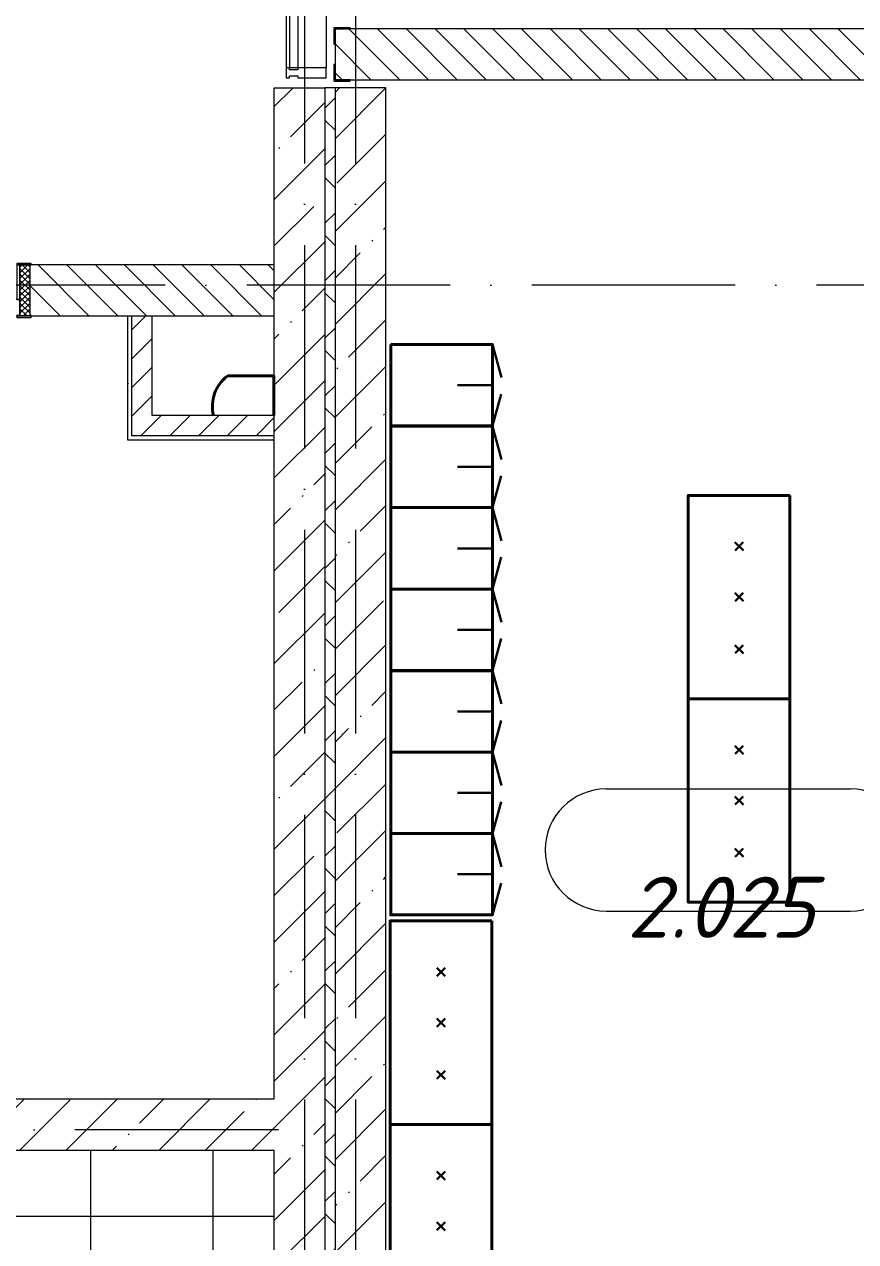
# Model space of a CAD drawing. Header units: millimetres. Extents: x -6467 to 105918, y -7090 to 92481.
# Drawn here: x 73224 to 77308, y 58381 to 64364 of the extents above; entities that cross this region are included whole.
import ezdxf

# ---------------------------------------------------------------- set-up
doc = ezdxf.new("R2010")
doc.units = ezdxf.units.MM
doc.linetypes.add('50_200_ШТРИХ_1Т_ш5_п1_п1_', pattern=[1400, 1000, -200, 0, -200])
for name, color, linetype, lineweight, true_color in [('A-AREA-IDEN-1', 7, 'Continuous', 9, 0xaaaaaa), ('A-GENM-1', 7, 'Continuous', 9, 0xaaaaaa), ('A-GENM-2', 7, 'Continuous', 20, 0xaaaaaa), ('I-WALL-1', 7, 'Continuous', 5, 0x787878), ('S-STRS-2', 7, 'Continuous', 5, 0xbfbfbf), ('мебель 2 этаж-1', 7, 'Continuous', 40, 0xaaaaaa), ('Оси-3', 7, '50_200_ШТРИХ_1Т_ш5_п1_п1_', 9, 0xaaaaaa), ('ТХ_функционал-2', 7, 'Continuous', 40, 0xaaaaaa), ('ТХ_функционал-9', 7, 'Continuous', 30, 0xaaaaaa)]:
    doc.layers.add(name, color=color, linetype=linetype, lineweight=lineweight, true_color=true_color)
for name, color, linetype, lineweight in [('A-DOOR', 7, 'Continuous', 9), ('A-DOOR-2', 7, 'Continuous', 5), ('A-DOOR-FRAM', 7, 'Continuous', 9), ('A-DOOR-FRAM-2', 7, 'Continuous', 5), ('A-GLAZ-CWMG', 7, 'Continuous', 9), ('A-GLAZ-CWMG-1', 7, 'Continuous', 20), ('A-WALL', 7, 'Continuous', 5), ('A-WALL-FNSH-1', 7, 'Continuous', 5), ('I-WALL', 7, 'Continuous', 5)]:
    doc.layers.add(name, color=color, linetype=linetype, lineweight=lineweight)
doc.styles.add('ISOCPEUR_I', font='isocpeui.ttf', dxfattribs={"height": 300})
pattern_1 = [(45, (0, 0), (-228.0985, 228.0985), []), (45, (228.1, 0), (-228.0985, 228.0985), [403.225, -80.645, 6.706, -73.939])]
pattern_2 = [(135, (0, 0), (-70.71068, -70.71068), [])]
pattern_3 = [(0, (0, 0), (406.4, 101.6), [6.706, -298.094, 6.706, -298.094, -1625.6]), (0, (0, 0), (406.4, 101.6), [-609.6, 6.706, -602.894, 6.706, -298.094, -711.2]), (0, (0, 0), (406.4, 101.6), [-1524, 6.706, -196.494, 6.706, -501.294]), (120, (152.4, 50.8), (-291.18818, 301.15272), [6.706, -298.094, 6.706, -298.094, -1625.6]), (120, (152.4, 50.8), (-291.18818, 301.15272), [-609.6, 6.706, -602.894, 6.706, -298.094, -711.2]), (120, (152.4, 50.8), (-291.18818, 301.15272), [-1524, 6.706, -196.494, 6.706, -501.294]), (240, (203.2, 254), (-115.21182, -402.75272), [6.706, -298.094, 6.706, -298.094, -1625.6]), (240, (203.2, 254), (-115.21182, -402.75272), [-609.6, 6.706, -602.894, 6.706, -298.094, -711.2]), (240, (203.2, 254), (-115.21182, -402.75272), [-1524, 6.706, -196.494, 6.706, -501.294])]
pattern_4 = [(45, (0, 0), (-70.71068, 70.71068), [])]

# ---------------------------------------------------------------- blocks, each defined once
blk = doc.blocks.new('110_Дверь_СКБ_2Ст_Внутренняя1 - СОШ_Д-01_Дв_1350x2100h_Лестничная клетка_EIS60-25547084-АИ_План этажа Радиаторы_2')
at = {"layer": 'A-DOOR-2'}
h = blk.add_hatch(dxfattribs=at)
h.set_pattern_fill('FP_118', color=256, style=0, pattern_type=2)
h.set_pattern_definition([(135, (1501.41, 189.685), (-14.14214, -14.14214), []), (225, (1501.41, 189.685), (14.14214, -14.14214), [])])
h.paths.add_polyline_path([(837.5, 125), (787.5, 125), (787.5, -125), (837.5, -125)])
at = {"layer": 'A-DOOR-FRAM-2'}
h = blk.add_hatch(dxfattribs=at)
h.set_pattern_fill('FP_119', color=256, style=0, pattern_type=2)
h.set_pattern_definition([(45, (-621.384, 189.685), (-14.1421, 14.1421), []), (135, (-621.384, 189.685), (-14.1421, -14.1421), [])])
h.paths.add_polyline_path([(-762.5, 125), (-812.5, 125), (-812.5, -125), (-762.5, -125)])
at = {"layer": 'A-DOOR'}
for p, q in [((-712.5, 1125), (-712.5, 125)), ((-662.5, 1125), (-712.5, 1125)), ((-662.5, 125), (-662.5, 1125)), ((737.5, 575), (687.5, 575)), ((687.5, 575), (687.5, 125)), ((737.5, 125), (737.5, 575)), ((-712.5, 125), (-662.5, 125)), ((687.5, 125), (737.5, 125))]:
    blk.add_line(p, q, dxfattribs=at)
at = {"layer": 'A-DOOR-2'}
for centre, radius, start, end in [((-712.5, 125), 1000, 0, 90), ((737.5, 125), 450, 90, 180)]:
    blk.add_arc(centre, radius, start, end, dxfattribs=at)
at = {"layer": 'A-DOOR-FRAM'}
for p, q in [((-747.5, 133), (-817.5, 133)), ((-817.5, 133), (-817.5, 125)), ((-817.5, 125), (-747.5, 125)), ((-762.5, 125), (-812.5, 125)), ((-812.5, 125), (-812.5, -125)), ((-712.5, 125), (-762.5, 125)), ((-762.5, 125), (-762.5, 45)), ((-762.5, -125), (-762.5, 125)), ((-747.5, 125), (-762.5, 125)), ((-762.5, 125), (-762.5, 124)), ((-762.5, 124), (-747.5, 124)), ((-747.5, 125), (-747.5, 133)), ((-747.5, 124), (-747.5, 125)), ((-712.5, 75), (-712.5, 125)), ((737.5, 125), (737.5, 75)), ((787.5, 125), (737.5, 125)), ((842.5, 133), (772.5, 133)), ((772.5, 133), (772.5, 125)), ((787.5, 125), (772.5, 125)), ((772.5, 125), (772.5, 124)), ((772.5, 125), (842.5, 125)), ((772.5, 124), (787.5, 124)), ((787.5, 45), (787.5, 125)), ((837.5, 125), (787.5, 125)), ((787.5, 125), (787.5, -125)), ((787.5, 124), (787.5, 125)), ((837.5, -125), (837.5, 125)), ((842.5, 125), (842.5, 133)), ((-702.5, 75), (-712.5, 75)), ((-702.5, 45), (-702.5, 75)), ((737.5, 75), (727.5, 75)), ((727.5, 75), (727.5, 45)), ((-762.5, 45), (-702.5, 45)), ((-747.5, 45), (-762.5, 45)), ((-762.5, 45), (-762.5, -125)), ((-747.5, -125), (-747.5, 45)), ((727.5, 45), (787.5, 45)), ((787.5, 45), (772.5, 45)), ((772.5, 45), (772.5, -125)), ((787.5, -125), (787.5, 45)), ((-747.5, -125), (-817.5, -125)), ((-817.5, -125), (-817.5, -133)), ((-817.5, -133), (-747.5, -133)), ((-812.5, -125), (-762.5, -125)), ((-762.5, -125), (-747.5, -125)), ((-747.5, -133), (-747.5, -125)), ((772.5, -125), (787.5, -125)), ((842.5, -125), (772.5, -125)), ((772.5, -125), (772.5, -133)), ((772.5, -133), (842.5, -133)), ((787.5, -125), (837.5, -125)), ((842.5, -133), (842.5, -125))]:
    blk.add_line(p, q, dxfattribs=at)
blk = doc.blocks.new('АР_Перемычка1 - АР_Перемычка-25547133-АИ_План этажа Радиаторы_2')
at = {"layer": 'A-GENM-1'}
blk.add_line((-350, -125), (-343, -125), dxfattribs=at)
blk = doc.blocks.new('Прямоугольный импост - Импост структурный с накладкой - 180мм-26311926-АИ_План этажа Радиаторы_2')
at = {"layer": 'A-GLAZ-CWMG'}
for p, q in [((74510, 64455.7), (74510, 64150.5)), ((74527, 64455.7), (74567, 64455.7)), ((74527, 64455.7), (74527, 64150.5)), ((74567, 64455.7), (74567, 64150.5)), ((74707, 64455.7), (74707, 64150.5)), ((74567, 64150.5), (74527, 64150.5))]:
    blk.add_line(p, q, dxfattribs=at)
blk = doc.blocks.new('Прямоугольный импост - Импост структурный с накладкой - 180мм-22069925-АИ_План этажа Радиаторы_2')
at = {"layer": 'A-GLAZ-CWMG-1'}
for p, q in [((-25, 40), (-25, 180)), ((-25, 180), (25, 180)), ((25, 180), (25, 40)), ((-15, 40), (-25, 40)), ((-25, -17), (-25, 0)), ((-25, 0), (-15, 0)), ((-15, 0), (-15, 40)), ((15, 40), (15, 0)), ((25, 40), (15, 40)), ((15, 0), (25, 0)), ((25, 0), (25, -17)), ((25, -17), (-25, -17))]:
    blk.add_line(p, q, dxfattribs=at)
blk = doc.blocks.new('Фахверк _газобетон торцы_709 - Фахверк _газобетон торцы_-26498274-АИ_План этажа Радиаторы_2')
at = {"layer": 'A-GENM-2'}
for p, q in [((41046, 105920.3), (40965, 105920.3)), ((40965, 105920.3), (40965, 105914.3)), ((40965, 105914.3), (41040, 105914.3)), ((41040, 105914.3), (41040, 105839.3)), ((41046, 105839.3), (41046, 105920.3)), ((41040, 105839.3), (41046, 105839.3)), ((41046, 105739.3), (41040, 105739.3)), ((41040, 105739.3), (41040, 105664.3)), ((41046, 105658.3), (41046, 105739.3)), ((41040, 105664.3), (40965, 105664.3)), ((40965, 105664.3), (40965, 105658.3)), ((40965, 105658.3), (41046, 105658.3))]:
    blk.add_line(p, q, dxfattribs=at)
blk = doc.blocks.new('мебель 2 этаж-28800768-АИ_План этажа Радиаторы_2')
at = {"layer": 'ТХ_функционал-2', "flags": 128}
for points in [[(77286.8, 64505.5), (77786.8, 64505.5), (77786.8, 64105.5), (77286.8, 64105.5)], [(77286.8, 64103.5), (77786.8, 64103.5), (77786.8, 63703.5), (77286.8, 63703.5)], [(79248.5, 63764), (79248.5, 62764), (79248.5, 61764), (78748.5, 61764), (78748.5, 62764), (79248.5, 62764), (78748.5, 62764), (78748.5, 63764)], [(77286.8, 63703.5), (77786.8, 63703.5), (77786.8, 63303.5), (77286.8, 63303.5)], [(77286.8, 63303.5), (77786.8, 63303.5), (77786.8, 62903.5), (77286.8, 62903.5)], [(77286.8, 62901.5), (77786.8, 62901.5), (77786.8, 62501.5), (77286.8, 62501.5)], [(77286.8, 62501.5), (77786.8, 62501.5), (77786.8, 62101.5), (77286.8, 62101.5)], [(77286.8, 62101.5), (77786.8, 62101.5), (77786.8, 61701.5), (77286.8, 61701.5)], [(77783.8, 61672), (77783.8, 60672), (77283.8, 60672), (77283.8, 61672)], [(77783.8, 60672), (77283.8, 60672), (77283.8, 59672), (77783.8, 59672), (77783.8, 58672), (77283.8, 58672), (77283.8, 59672), (77783.8, 59672)]]:
    blk.add_lwpolyline(points, close=True, dxfattribs=at)
blk.add_lwpolyline([(76486, 64352.1), (76712.3, 64352.1), (76712.3, 64156.3)], dxfattribs=at)
at = {"layer": 'ТХ_функционал-2'}
blk.add_arc((76600.5, 64201), 189.6, 127.15172, 193.83595, dxfattribs=at)
at = {"layer": 'ТХ_функционал-9'}
for p, q in [((77786.8, 64505.5), (77830.8, 64342.5)), ((77786.8, 64305.5), (77614.8, 64305.5)), ((77786.8, 64105.5), (77830.2, 64261.7)), ((77786.8, 64103.5), (77830.8, 63940.5)), ((77786.8, 63903.5), (77614.8, 63903.5)), ((77786.8, 63503.5), (77614.8, 63503.5)), ((78977.6, 63533.1), (79020.1, 63492.3)), ((79018.7, 63533.1), (78978.6, 63493)), ((78977.6, 63284.1), (79020.1, 63243.3)), ((79018.7, 63284.1), (78978.6, 63244)), ((77786.8, 63103.5), (77614.8, 63103.5)), ((77786.8, 62903.5), (77830.2, 63059.7)), ((78977.6, 63028.1), (79020.1, 62987.3)), ((79018.7, 63028.1), (78978.6, 62988)), ((77786.8, 62901.5), (77830.8, 62738.5)), ((77786.8, 62701.5), (77614.8, 62701.5)), ((78977.6, 62533.1), (79020.1, 62492.3)), ((79018.7, 62533.1), (78978.6, 62493)), ((77786.8, 62301.5), (77614.8, 62301.5)), ((78977.6, 62284.1), (79020.1, 62243.3)), ((79018.7, 62284.1), (78978.6, 62244)), ((78977.6, 62028.1), (79020.1, 61987.3)), ((79018.7, 62028.1), (78978.6, 61988)), ((77786.8, 61901.5), (77614.8, 61901.5)), ((77786.8, 61701.5), (77830.2, 61857.7)), ((77512.8, 61441.1), (77555.3, 61400.3)), ((77554, 61441.1), (77513.9, 61401)), ((77512.8, 61192.1), (77555.3, 61151.3)), ((77554, 61192.1), (77513.9, 61152)), ((77512.8, 60936.1), (77555.3, 60895.3)), ((77554, 60936.1), (77513.9, 60896)), ((77512.8, 60441.1), (77555.3, 60400.3)), ((77554, 60441.1), (77513.9, 60401)), ((77512.8, 60192.1), (77555.3, 60151.3)), ((77554, 60192.1), (77513.9, 60152))]:
    blk.add_line(p, q, dxfattribs=at)
at = {"layer": 'ТХ_функционал-9', "flags": 128}
for points in [[(77830.2, 63859.7), (77786.8, 63703.5), (77830.8, 63540.5)], [(77830.8, 63140.5), (77786.8, 63303.5), (77830.2, 63459.7)], [(77830.2, 62657.7), (77786.8, 62501.5), (77830.8, 62338.5)], [(77830.8, 61938.5), (77786.8, 62101.5), (77830.2, 62257.7)]]:
    blk.add_lwpolyline(points, dxfattribs=at)
blk = doc.blocks.new('AAR_СКБ_Марка_помещения_1_5 ммп - Номер-27962133-АИ_План этажа Радиаторы_2')
at = {"layer": 'A-AREA-IDEN-1'}
for p, q in [((-2.987, 3), (3.013, 3)), ((-2.987, 0), (3.013, 0))]:
    blk.add_line(p, q, dxfattribs=at)
for centre, start, end in [((-2.987, 1.5), 90, 270), ((3.013, 1.5), 270, 90)]:
    blk.add_arc(centre, 1.5, start, end, dxfattribs=at)

msp = doc.modelspace()

# ---------------------------------------------------------------- hatches: boundary and pattern name
at = {"layer": 'A-WALL'}
h = msp.add_hatch(dxfattribs=at)
h.set_pattern_fill('FP_1', color=256, style=0, pattern_type=2)
h.set_pattern_definition(pattern_1)
h.paths.add_polyline_path([(74700, 59081), (74700, 64050.5), (74450, 64050.5), (74450, 59081)])
h = msp.add_hatch(dxfattribs=at)
h.set_pattern_fill('FP_1', color=256, style=0, pattern_type=2)
h.set_pattern_definition(pattern_1)
h.paths.add_polyline_path([(75000, 55131), (75000, 64051), (74750, 64051), (74750, 55131)])
h = msp.add_hatch(dxfattribs=at)
h.set_pattern_fill('FP_1', color=256, style=0, pattern_type=2)
h.set_pattern_definition(pattern_1)
h.paths.add_polyline_path([(74450, 58831), (74700, 58831), (74700, 59081), (69250, 59081), (69250, 58831), (72590.4, 58831)])
h = msp.add_hatch(dxfattribs=at)
h.set_pattern_fill('FP_1', color=256, style=0, pattern_type=2)
h.set_pattern_definition(pattern_1)
h.paths.add_polyline_path([(74700, 55181), (74700, 58831), (74450, 58831), (74450, 55181), (74666.6, 55181)])
at = {"layer": 'I-WALL'}
h = msp.add_hatch(dxfattribs=at)
h.set_pattern_fill('FP_2', color=256, style=0, pattern_type=2)
h.set_pattern_definition(pattern_2)
h.paths.add_polyline_path([(89250, 64091), (89250, 64341), (74750, 64341), (74750, 64091), (89200.3, 64091)])
h = msp.add_hatch(dxfattribs=at)
h.set_pattern_fill('FP_125', color=256, style=0, pattern_type=2)
h.set_pattern_definition([(45, (0, 0), (-141.42136, 141.42136), []), (135, (0, 0), (-141.42136, -141.42136), [])])
h.paths.add_polyline_path([(74700, 55181), (74750, 55181), (74750, 64050.9), (74700, 64050.9), (74700, 55298.5)])
h = msp.add_hatch(dxfattribs=at)
h.set_pattern_fill('FP_2', color=256, style=0, pattern_type=2)
h.set_pattern_definition(pattern_2)
h.paths.add_polyline_path([(74450, 62931), (74450, 63181), (73252, 63181), (73252, 62931), (74251.4, 62931)])
h.paths.add_polyline_path([(71602, 62931), (71602, 63181), (69250, 63181), (69250, 62931), (71597, 62931)])
h = msp.add_hatch(dxfattribs=at)
h.set_pattern_fill('FP_4', color=256, style=0, pattern_type=2)
h.set_pattern_definition(pattern_4)
h.paths.add_polyline_path([(73851, 62441), (73851, 62931), (73751, 62931), (73751, 62441)])
h = msp.add_hatch(dxfattribs=at)
h.set_pattern_fill('FP_4', color=256, style=0, pattern_type=2)
h.set_pattern_definition(pattern_4)
h.paths.add_polyline_path([(74450, 62341), (74450, 62441), (73751, 62441), (73751, 62341), (74251.4, 62341)])
at = {"layer": 'I-WALL-1'}
h = msp.add_hatch(dxfattribs=at)
h.set_pattern_fill('FP_3', color=256, style=0, pattern_type=2)
h.set_pattern_definition(pattern_3)
h.paths.add_polyline_path([(73751, 62341), (73751, 62931), (73731, 62931), (73731, 62341)])
h = msp.add_hatch(dxfattribs=at)
h.set_pattern_fill('FP_3', color=256, style=0, pattern_type=2)
h.set_pattern_definition(pattern_3)
h.paths.add_polyline_path([(74450, 62321), (74450, 62341), (73731, 62341), (73731, 62321), (74251.4, 62321)])
at = {"layer": 'S-STRS-2'}
h = msp.add_hatch(dxfattribs=at)
h.set_pattern_fill('FP_16', color=256, style=0, pattern_type=2)
h.set_pattern_definition([(180, (72950, 57906.04), (7e-14, -600), []), (270, (72950, 57906.04), (600, 4e-14), [])])
h.paths.add_polyline_path([(72950, 55431), (74200, 55431), (74200, 55680.9), (74450, 55680.9), (74450, 58831), (72950, 58831), (72950, 58761), (73179, 58761), (73179, 58721), (72950, 58721), (72950, 57216.1), (72995, 57214.8), (72995, 57206.4), (72950, 57206.4), (72951.2, 57056.1), (72995, 57054.8), (72995, 57046.4), (72950, 57046.4), (72950, 55541), (73636.9, 55540.4), (73649.1, 55531), (73649.1, 55513.3), (73641.8, 55503.7), (73631.8, 55501), (72950, 55501)])
h.paths.add_polyline_path([(74260, 55431), (74450, 55431), (74450, 55620.9), (74260, 55620.9)])
h.paths.add_polyline_path([(72987.4, 57372.9), (72987.4, 57374.9), (72994, 57373), (72989.8, 57372.5)])
h.paths.add_polyline_path([(73011.9, 56899.4), (73011.6, 56897.5), (73011.6, 56899.1)])
h.paths.add_polyline_path([(72975, 56887.8), (72975, 56888.7), (72975, 56923.3), (72975, 56925.2), (72989.6, 56930.3), (72994.4, 56932.9), (72994.9, 56929.1), (72999.5, 56935.6), (73000, 56948.8), (73002.1, 57319.4), (73002.1, 57321.7), (72998, 57326.7), (72992.9, 57331), (72984.3, 57336.3), (72981.3, 57339.2), (72976.5, 57340.9), (72967.2, 57343.2), (72965.9, 57356.4), (72967.8, 57371.5), (72975, 57371.5), (72975, 57375.3), (73001.5, 57368), (73018.3, 57357.2), (73030.2, 57342.5), (73036, 57329.4), (73039.3, 57312.3), (73040, 57307.5), (73037.7, 56936.3), (73034, 56926.1), (73025.4, 56913.8), (73015.9, 56902.1), (72999.3, 56893.3), (72986.8, 56888.1), (72977.7, 56888.1)])
h.paths.add_polyline_path([(72987, 57336.3), (72984.3, 57338.2), (72986.3, 57336.7)])

# ---------------------------------------------------------------- linework, layer by layer
at = {"layer": 'A-WALL'}
for p, q in [((89250, 64341), (74750, 64341)), ((74750, 64341), (74750, 64091)), ((74750, 64091), (79072, 64091)), ((74450, 64050.5), (74450, 59081)), ((74700, 64050.5), (74450, 64050.5)), ((74700, 64050.9), (74700, 55181)), ((74750, 64050.9), (74700, 64050.9)), ((75000, 64051), (74750, 64051)), ((74750, 64051), (74750, 55131)), ((75000, 55131), (75000, 64051)), ((74450, 63181), (73257, 63181)), ((73257, 62931), (74450, 62931)), ((73751, 62341), (73751, 62931)), ((74450, 62341), (73751, 62341)), ((74450, 59081), (68999, 59081)), ((68999, 58831), (74450, 58831)), ((74450, 58831), (74450, 55431))]:
    msp.add_line(p, q, dxfattribs=at)
at = {"layer": 'A-WALL-FNSH-1'}
for p, q in [((73731, 62931), (73731, 62321)), ((73851, 62441), (73851, 62931)), ((74450, 62441), (73851, 62441)), ((73731, 62321), (74450, 62321))]:
    msp.add_line(p, q, dxfattribs=at)
at = {"layer": 'Оси-3'}
for p, q in [((74600, 91281), (74600, 11331)), ((74850, 91281), (74850, 11331)), ((104718, 63081), (-5267.3, 63081)), ((74472.3, 58931), (-5267.3, 58931))]:
    msp.add_line(p, q, dxfattribs=at)

# ---------------------------------------------------------------- block references
at = {"layer": 'A-AREA-IDEN-1', "xscale": 199.9999999999999, "yscale": 199.9999999999999, "zscale": 199.9999999999999}
msp.add_blockref('AAR_СКБ_Марка_помещения_1_5 ммп - Номер-27962133-АИ_План этажа Радиаторы_2', (76679.7, 60005.8), dxfattribs=at)
at = {"layer": 'A-DOOR-2', "rotation": 180}
msp.add_blockref('110_Дверь_СКБ_2Ст_Внутренняя1 - СОШ_Д-01_Дв_1350x2100h_Лестничная клетка_EIS60-25547084-АИ_План этажа Радиаторы_2', (72439.5, 63056), dxfattribs=at)
at = {"layer": 'A-GENM-1', "rotation": 180}
for name, p in [('Фахверк _газобетон торцы_709 - Фахверк _газобетон торцы_-26498274-АИ_План этажа Радиаторы_2', (115790, 170005.4)), ('АР_Перемычка1 - АР_Перемычка-25547133-АИ_План этажа Радиаторы_2', (73252, 63056))]:
    msp.add_blockref(name, p, dxfattribs=at)
at = {"layer": 'A-GLAZ-CWMG'}
msp.add_blockref('Прямоугольный импост - Импост структурный с накладкой - 180мм-26311926-АИ_План этажа Радиаторы_2', (0, 0), dxfattribs=at)
at = {"layer": 'A-GLAZ-CWMG', "extrusion": (0, 0, -1), "rotation": 90.00000000000007}
msp.add_blockref('Прямоугольный импост - Импост структурный с накладкой - 180мм-22069925-АИ_План этажа Радиаторы_2', (-74527, 64125.5), dxfattribs=at)
at = {"layer": 'мебель 2 этаж-1'}
msp.add_blockref('мебель 2 этаж-28800768-АИ_План этажа Радиаторы_2', (-2263.5, -1715.2), dxfattribs=at)

# ---------------------------------------------------------------- texts
at = {"layer": 'A-AREA-IDEN-1', "insert": (76644.9, 59874.3), "char_height": 300, "width": 952, "attachment_point": 8, "line_spacing_factor": 1.139951, "style": 'ISOCPEUR_I'}
msp.add_mtext('\\pt2540.001,5079.999,7620,10160.001,12699.999,15240,17780.001,20319.999,22860,25400.001,27939.999,30480,33020.001,35559.999,38100,40640.001,43179.999,45720,48260.001,50799.999,53340,55880.001,58419.999,60960,63500.001,66039.999,68580,71120.001,73659.999,76200,78740.001,81279.999;2.025', dxfattribs=at)

doc.saveas('drawing.dxf')
